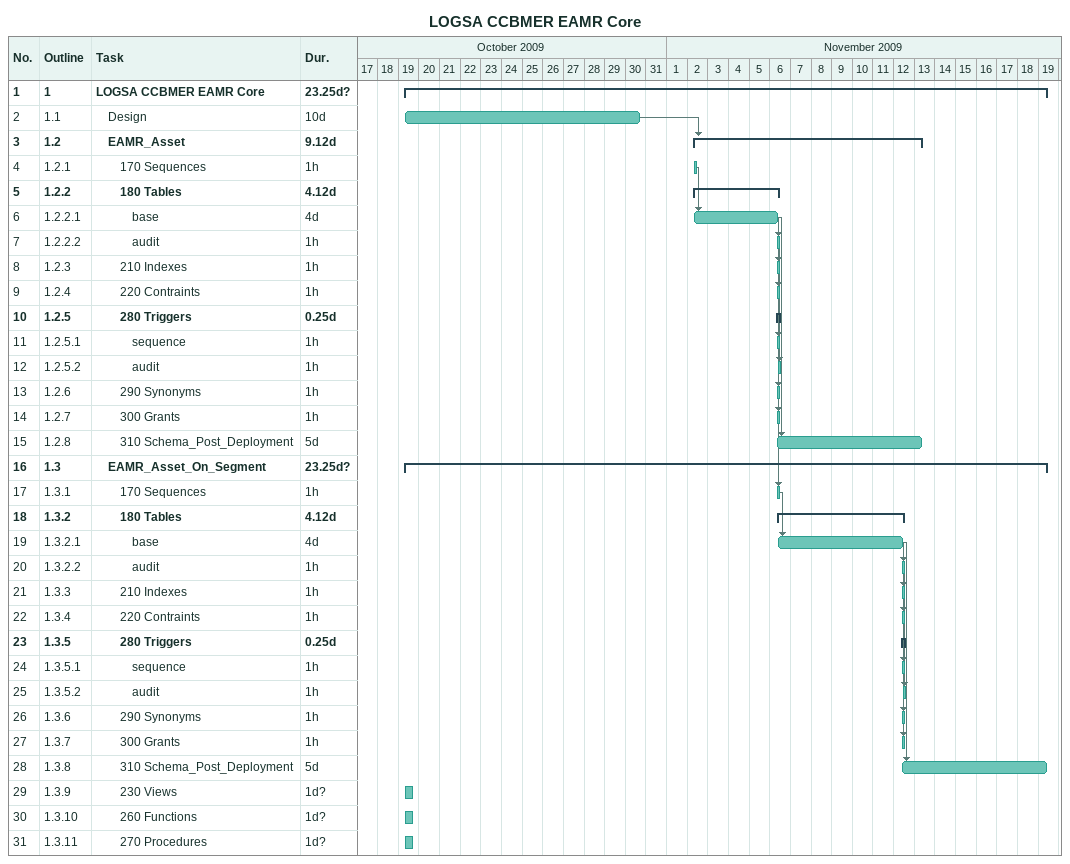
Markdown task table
LOGSA CCBMER EAMR Core

| ID | WBS | Task | Duration | Start | Finish | Predecessors |
|---|---|---|---|---|---|---|
| 1 | 1 | **LOGSA CCBMER EAMR Core** | 23.25d? | 2009-10-19 | 2009-11-19 |  |
| 2 | 1.1 | Design | 10d | 2009-10-19 | 2009-10-30 |  |
| 3 | 1.2 | **EAMR_Asset** | 9.12d | 2009-11-02 | 2009-11-13 | 2 |
| 4 | 1.2.1 | 170 Sequences | 1h | 2009-11-02 | 2009-11-02 |  |
| 5 | 1.2.2 | **180 Tables** | 4.12d | 2009-11-02 | 2009-11-06 |  |
| 6 | 1.2.2.1 | base | 4d | 2009-11-02 | 2009-11-06 | 4 |
| 7 | 1.2.2.2 | audit | 1h | 2009-11-06 | 2009-11-06 | 6 |
| 8 | 1.2.3 | 210 Indexes | 1h | 2009-11-06 | 2009-11-06 | 6 |
| 9 | 1.2.4 | 220 Contraints | 1h | 2009-11-06 | 2009-11-06 | 6 |
| 10 | 1.2.5 | **280 Triggers** | 0.25d | 2009-11-06 | 2009-11-06 |  |
| 11 | 1.2.5.1 | sequence | 1h | 2009-11-06 | 2009-11-06 | 6 |
| 12 | 1.2.5.2 | audit | 1h | 2009-11-06 | 2009-11-06 | 7 |
| 13 | 1.2.6 | 290 Synonyms | 1h | 2009-11-06 | 2009-11-06 | 6 |
| 14 | 1.2.7 | 300 Grants | 1h | 2009-11-06 | 2009-11-06 | 6 |
| 15 | 1.2.8 | 310 Schema_Post_Deployment | 5d | 2009-11-06 | 2009-11-13 | 6 |
| 16 | 1.3 | **EAMR_Asset_On_Segment** | 23.25d? | 2009-10-19 | 2009-11-19 |  |
| 17 | 1.3.1 | 170 Sequences | 1h | 2009-11-06 | 2009-11-06 | 6 |
| 18 | 1.3.2 | **180 Tables** | 4.12d | 2009-11-06 | 2009-11-12 |  |
| 19 | 1.3.2.1 | base | 4d | 2009-11-06 | 2009-11-12 | 17 |
| 20 | 1.3.2.2 | audit | 1h | 2009-11-12 | 2009-11-12 | 19 |
| 21 | 1.3.3 | 210 Indexes | 1h | 2009-11-12 | 2009-11-12 | 19 |
| 22 | 1.3.4 | 220 Contraints | 1h | 2009-11-12 | 2009-11-12 | 19 |
| 23 | 1.3.5 | **280 Triggers** | 0.25d | 2009-11-12 | 2009-11-12 |  |
| 24 | 1.3.5.1 | sequence | 1h | 2009-11-12 | 2009-11-12 | 19 |
| 25 | 1.3.5.2 | audit | 1h | 2009-11-12 | 2009-11-12 | 20 |
| 26 | 1.3.6 | 290 Synonyms | 1h | 2009-11-12 | 2009-11-12 | 19 |
| 27 | 1.3.7 | 300 Grants | 1h | 2009-11-12 | 2009-11-12 | 19 |
| 28 | 1.3.8 | 310 Schema_Post_Deployment | 5d | 2009-11-12 | 2009-11-19 | 19 |
| 29 | 1.3.9 | 230 Views | 1d? | 2009-10-19 | 2009-10-19 |  |
| 30 | 1.3.10 | 260 Functions | 1d? | 2009-10-19 | 2009-10-19 |  |
| 31 | 1.3.11 | 270 Procedures | 1d? | 2009-10-19 | 2009-10-19 |  |
